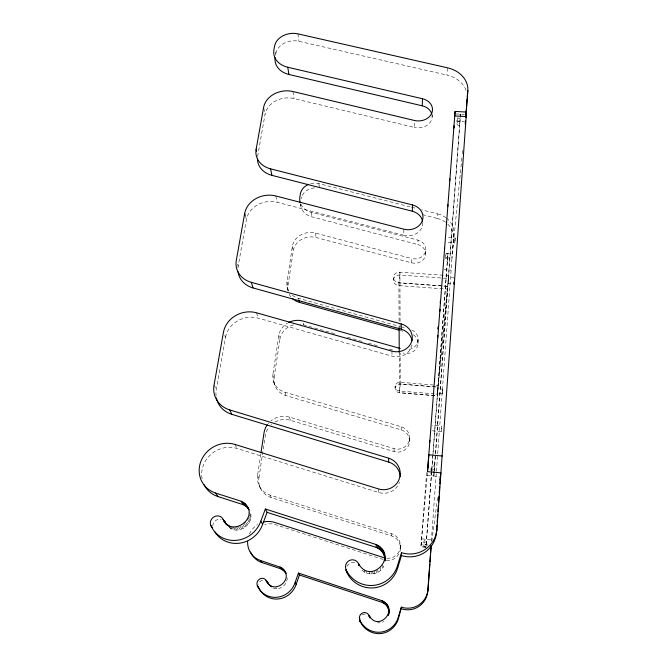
<?xml version="1.0" encoding="UTF-8"?>
<svg xmlns="http://www.w3.org/2000/svg" width="667" height="667" viewBox="0 0 667 667"><rect width="100%" height="100%" fill="white"/><g stroke="black" fill="none" stroke-linecap="round" stroke-linejoin="round"><path stroke-width="0.5" stroke-dasharray="3.33 2.5" d="M237.944 267.842A23.745 20.627 -13.9 0 1 238.169 266.15L246.415 219.601A23.178 19.718 -11.9 0 1 277.147 202.276L403.81 235.276L403.835 229.181M437.66 391.02L437.835 388.853L442.554 389.186L442.188 393.872L437.485 393.488L437.569 392.204M288.111 291.054A17.675 15.608 -10.6 0 1 287.944 285.985L293.288 250.709A17.367 15.074 -9.3 0 1 316.141 237.51L411.531 262.823L411.614 258.513A11.039 9.596 0.1 0 0 425.396 252.109A11.039 9.596 0.1 0 0 418.001 240.145L311.08 212.264A17.075 14.441 -7.9 0 1 300.8 204.102M257.595 156.503A22.411 18.493 -9.9 0 1 257.679 155.995L265.066 114.29A21.919 17.701 -8.8 0 1 294.064 98.583L414.315 127.397L414.449 120.477M454.552 277.964L448.466 277.53L448.149 281.241L447.991 283.583L454.069 284.025M409.621 441.187L409.696 438.136M411.531 262.823A10.947 9.538 0.1 0 0 425.196 256.462A10.947 9.538 0.1 0 0 417.859 244.564L418.001 240.145M432.216 430.815L441.246 431.591L441.662 426.08L432.641 425.313M287.169 577.772C287.602 584.859 279.665 590.895 273.028 587.969M417.992 343.438L418.142 339.661M437.844 388.803L437.76 390.087M425.654 253.96L425.863 249.591M432.166 116.808L432.266 114.799M229.231 527.547C239.403 535.701 255.336 522.978 249.908 511.222M425.946 547.274L420.952 546.79L421.444 540.12M445.464 222.194A22.094 19.068 1.3 0 0 437.494 218.501L437.794 213.907L421.661 209.797M466.075 90.353A27.897 22.37 0 0 0 446.932 75.088L447.407 67.792M431.341 541.07L451.984 258.187L444.947 257.695M446.465 218.092A22.278 19.185 1.2 0 1 453.827 233.617L451.934 258.187L461.872 157.921M453.827 233.617L452.359 253.844L445.314 253.335M426.638 472.553L420.977 546.573L425.988 547.057L447.64 257.387A2.226 1.934 3.1 0 1 445.564 255.311A2.226 1.934 3.1 0 1 447.932 253.535L438.127 385.393L400.183 382.274A4.711 4.377 0.9 0 0 395.089 386.251L395.114 387.969A4.694 4.361 0.9 0 0 399.383 392.713L437.269 395.831L447.807 286.343L398.891 282.783L399.933 272.153L400.075 323.954M431.691 471.586L425.988 547.057A2.535 2.476 41.3 0 1 423.62 544.28L423.837 542.071A2.56 2.501 40 0 1 426.547 539.803L426.305 542.029A2.535 2.476 41.3 0 0 423.62 544.28M431.774 470.56L432.925 455.069M433.008 454.044L437.477 394.164L435.376 393.964M434.092 471.869L433.783 476.021A3.31 3.177 16 0 1 430.774 473.378M434.167 470.835L447.54 289.153L398.908 285.618A6.011 5.311 -1 0 1 393.438 279.898L393.397 277.038A6.045 5.336 -1.1 0 1 399.933 272.169L448.591 275.646L437.919 387.093L400.192 384.017A4.694 4.361 0.9 0 0 395.114 387.977M434.275 471.202L460.522 114.19A2.826 2.284 1.4 0 0 457.996 115.224M428.197 545.031L421.16 544.397L427.43 472.319M400.233 384.05L399.425 392.746L437.31 395.873L437.969 387.127L400.233 384.05L400.15 352.968M437.61 391.629L437.719 390.662M437.669 391.271L437.485 393.488M442.388 391.662L442.196 393.83M442.354 391.404L442.554 389.186M448.249 280.657L447.991 283.583M448.207 280.457L448.466 277.53M454.919 240.52L455.152 237.969L447.065 237.419M454.986 240.479L454.752 243.03L445.664 242.404M445.564 255.303L445.197 259.646A2.209 1.918 3.1 0 1 447.54 257.887L447.932 253.535L447.249 261.714A2.209 1.918 3.1 0 1 445.231 260.147M460.522 114.19L459.563 125.738A2.793 2.268 1.5 0 1 456.937 123.32L457.537 116.341M437.269 395.831L437.427 394.13M430.915 470.635L431.099 468.726M462.281 153.785L462.69 149.65M425.938 547.015L426.171 544.831A2.56 2.501 40 0 1 423.837 542.079M431.807 541.404L437.777 496.373M441.246 431.591L441.662 426.08M386.285 560.272A12.556 12.49 48.4 0 0 400.15 550.634A12.556 12.49 48.4 0 0 391.654 535.926L271.236 497.607A19.493 18.501 -30.8 0 1 258.929 477.847L257.604 475.112L260.83 453.893M274.879 422.119A19.051 17.876 -22.9 0 1 290.395 420.285L394.114 451.609A11.948 11.389 2.6 0 0 409.088 444.172A11.948 11.389 2.6 0 0 401.192 429.882L285.985 395.598A18.501 17 -16.2 0 1 274.087 377.647L272.953 374.137L278.839 335.401A18.309 16.525 -13.2 0 1 287.46 323.128M288.686 290.937A17.826 15.708 -10.6 0 1 286.985 281.858L292.379 246.348A17.509 15.166 -9.3 0 1 315.433 233.075L411.614 258.513M258.929 477.847L265.299 435.743A19.051 17.876 -22.9 0 1 269.276 426.855M274.087 377.647L279.898 339.178L278.839 335.401M216.075 395.99A25.329 23.078 -23.2 0 1 216.283 389.661L225.546 337.369L223.47 332.224M275.513 55.336L275.838 53.527L275.196 49.858M361.989 570.235C368.284 576.68 380.282 574.329 383.742 566.025M382.516 622.178L383.683 621.611M262.481 580.34L261.956 580.448A5.203 4.944 -57.5 0 0 258.479 584.309M380.007 622.845L377.414 622.836M455.836 113.924L464.282 114.441M456.186 120.96L464.54 121.477M444.197 269.618L451.009 270.102M447.807 286.343L398.899 282.808A6.045 5.336 -1.1 0 1 393.397 277.055M434.342 393.88L399.375 390.995A4.711 4.377 0.9 0 1 395.089 386.251M427.188 475.429L439.445 476.53M421.544 538.861L431.432 539.811M275.838 53.527A17.484 13.665 -7.9 0 1 298.949 41.296L446.932 75.088M310.68 183.65A14.057 11.864 -8.1 0 1 318.843 183.592L410.572 206.97M411.581 207.229L415.616 208.254M422.361 214.632L437.494 218.501M300.55 204.169A16.942 14.357 -7.9 0 0 311.814 216.825L417.859 244.564M292.421 295.239A17.826 15.708 -10.6 0 0 298.583 298.341L399.933 326.513M400.934 326.797L405.953 328.189M399.942 330.382L402.926 331.207M303.227 324.762A18.151 16.408 -13.3 0 1 303.827 324.921L334.642 333.633M347.557 337.294L363.457 341.787M368.426 343.197L378.364 346.006M389.295 349.099L393.272 350.217M225.546 337.369A24.637 22.044 -18.3 0 1 258.237 318.142L392.046 356.153A15.483 14.107 -0.5 0 0 412.056 344.347M272.953 374.137A18.659 17.117 -16 0 0 284.951 392.229L401.192 426.738A12.056 11.481 2.4 0 1 409.163 441.145A12.056 11.481 2.4 0 1 394.055 448.641L289.395 417.092A19.226 18.017 -22.7 0 0 270.935 420.86M202.093 478.731A26.497 24.621 -34.3 0 1 211.105 454.235A26.497 24.621 -34.3 0 1 236.977 448.466L378.773 492.521A16.458 15.966 0.3 0 0 399.508 482.041M257.604 475.112A19.668 18.651 -30.4 0 0 270.018 495.031L391.562 533.658A12.673 12.606 43.7 0 1 400.142 548.491A12.673 12.606 43.7 0 1 386.135 558.212M383.158 559.463L275.679 524.729A20.268 19.343 -47.3 0 0 264.766 524.437M229.481 526.855L230.582 528.431M229.857 525.996L232.049 529.139M231.432 526.513L233.6 529.648M233.066 526.822L235.218 529.957M234.751 526.922L236.877 530.057M275.896 587.502L276.705 588.694M236.443 526.813L238.553 529.948M238.119 526.488L240.203 529.631M239.761 525.963L241.821 529.114M241.838 526.03L243.372 528.397M242.805 524.337L244.831 527.505M244.164 523.262L246.173 526.438M245.389 522.028L247.382 525.221M247.449 522.269L248.432 523.87M247.349 519.193L249.316 522.419M248.057 517.634L250.008 520.877M249.533 517.642L250.509 519.268M249.35 515.166L250.8 517.625M248.949 512.681L250.892 515.975M234.926 444.422L236.977 448.466M259.096 485.568L260.639 488.678M214.04 385.017L216.283 389.661M270.018 495.031L271.236 497.607M273.562 381.507L274.687 384.959M237.544 264.224L238.169 266.15M256.562 312.815L258.237 318.142M289.395 417.092L290.395 420.285M284.951 392.229L285.985 395.598M245.181 215.199L246.415 219.601M287.143 286.952L288.202 291.462M286.985 281.858L287.944 285.985M275.771 195.965L277.147 202.276M303.41 322.978L303.827 324.921M298.583 298.341L299.016 300.358M263.832 108.337L265.066 114.29M292.379 246.348L293.288 250.709M364.274 569.618L364.757 572.278M300.375 203.869L300.709 205.719M365.849 570.368L366.316 573.02M311.08 212.264L311.814 216.825M292.938 91.521L294.064 98.583M315.433 233.075L316.141 237.51M369.226 571.244L369.643 573.878M370.969 571.352L371.361 573.987M372.711 571.244L373.086 573.878M297.907 33.867L298.949 41.296M318.843 183.592L319.368 187.377M374.42 570.91L374.779 573.553M376.088 570.36L376.413 573.011M377.664 569.61L377.972 572.269M380.473 567.542L380.749 570.218M382.683 564.832L382.925 567.542M378.481 488.936L378.773 492.521M391.562 533.658L391.654 535.926M455.152 237.969L454.752 243.03M391.929 351.142L392.046 356.153M394.055 448.641L394.114 451.609M400.425 545.139L400.433 548.407M398.891 282.783L399.099 324.279M399.233 352.284L399.383 392.713M400.075 324.996L400.083 327.063M401.192 426.738L401.192 429.882M268.076 423.72A19.226 18.017 -22.7 0 1 268.509 423.203M411.822 329.99A11.522 10.472 0.7 0 1 417.901 341.512A11.522 10.472 0.7 0 1 407.22 349.783M249.408 534.025A20.46 19.51 -46.7 0 1 257.679 524.562M271.094 424.904A19.051 17.876 -22.9 0 1 271.594 424.454M290.854 296.798A17.675 15.608 -10.6 0 1 289.236 294.255M413.415 334.784A11.422 10.405 0.8 0 1 416.758 347.84A11.422 10.405 0.8 0 1 403.21 353.035M279.898 339.178A18.151 16.408 -13.3 0 1 294.372 324.662M300.108 324.262A18.151 16.408 -13.3 0 1 300.734 324.32M447.84 224.187A22.094 19.068 1.3 0 1 453.393 238.094M437.794 213.907A22.278 19.185 1.2 0 1 445.831 217.625M362.023 614.974A5.311 5.136 -89.3 0 1 365.875 614.182M301.15 198.716A13.949 11.798 -8.1 0 1 301.567 196.982M302.276 195.306A13.949 11.798 -8.1 0 1 315.474 187.844M422.711 222.47A14.624 12.548 -0.8 0 1 403.81 235.276M432.016 114.849A13.849 11.239 -1 0 1 414.315 127.397M393.438 279.898A6.011 5.311 -1 0 1 399.942 275.037L448.316 278.498L459.897 121.169A2.793 2.268 1.5 0 0 456.937 123.32M431.291 471.002A3.31 3.177 16 0 1 434.259 469.668L434.676 465.816A3.352 3.218 15.3 0 0 431.908 471.085M460.188 118.784A2.826 2.284 1.4 0 1 457.829 117.509M346.923 566.4A6.903 6.812 -72.2 0 1 356.053 563.248M212.756 526.196A6.828 6.37 -43.8 0 1 217.659 519.518L219.36 519.176A6.828 6.37 -43.8 0 1 221.069 519.276M434.1 473.186L433.783 476.021L434.1 473.186"/><path stroke-width="1" d="M359.838 618.342A5.311 5.136 -89.3 0 0 360.005 621.085L360.305 621.727A21.186 20.569 85.2 0 0 380.54 633.575A21.186 20.569 85.2 0 0 398.474 618.401L401.392 607.153A21.044 20.56 67.9 0 0 428.064 589.094L431.165 546.34M358.888 565.458L358.121 562.848A6.995 6.895 -70.1 0 0 345.806 569.001L346.857 572.528A27.48 27.289 -86.5 0 0 397.624 568.051L401.492 555.536L401.492 552.676A27.489 27.022 27.7 0 0 436.918 529.156L466.441 112.923L466.45 112.073L455.102 111.431L427.522 471.644L440.887 472.836L440.52 475.671M422.578 221.377A14.624 12.548 -0.8 0 0 412.339 211.239L412.464 204.944L270.552 168.851A22.661 18.618 -9.8 0 1 256.128 149.341L263.632 107.345A22.153 17.817 -8.8 0 1 292.938 91.521L414.449 120.477A13.999 11.314 -1.1 0 0 431.916 112.79A13.999 11.314 -1.1 0 0 422.494 98.749L287.76 67.242A21.469 16.75 -7.7 0 1 273.904 49.817L274.554 46.181A17.667 13.749 -7.8 0 1 297.907 33.867L447.407 67.792A28.197 22.52 -0.1 0 1 467.834 90.712L465.849 117.609M431.782 113.89A13.849 11.239 -1 0 0 422.278 105.828L422.494 98.749M455.102 111.431L454.861 114.791M431.007 546.148L430.949 547.757L431.266 545.498M436.535 531.266L436.968 525.079M437.185 521.986L437.694 514.766M437.919 511.672L438.352 505.486M438.569 502.393L439.011 496.206M439.228 493.113L439.661 486.927M439.878 483.833L440.32 477.647M465.899 115.358L466.416 108.154M466.558 106.095L467.067 98.891M401.392 608.771A20.852 20.36 68.5 0 0 427.805 590.879L429.748 564.024M429.898 561.956L430.423 554.727M430.574 552.66L431.14 546.048M454.21 281.674L454.069 284.025L454.285 281.883M427.747 468.167L427.906 466.091M429.731 442.238L429.89 440.162M434.417 381.032L434.576 378.956M437.752 337.469L437.911 335.393M439.736 311.531L439.895 309.455M444.43 250.142L444.589 248.074M446.415 224.287L446.573 222.211M447.757 206.703L447.916 204.627M449.733 180.84L449.892 178.773M453.935 126.021L453.777 128.089L453.91 126.021M438.069 328.948L438.244 326.863M440.228 302.985L440.395 300.909M438.136 328.881L438.311 326.822M439.595 311.372L439.77 309.313M427.522 471.644L428.848 454.819L442.313 456.003M467.242 96.84L467.834 90.712M465.241 123.812L465.549 120.71M466.158 114.507L466.45 112.073M401.392 607.153L398.449 616.875A21.377 20.777 85.3 0 1 380.332 632.191A21.377 20.777 85.3 0 1 359.838 620.26L360.247 621.752L359.588 619.585A5.361 5.186 -89 0 1 368.818 614.882C377.797 633.125 400.15 609.213 382.224 600.809L298.441 573.07L295.156 582.466A20.935 20.002 -56.5 0 1 270.469 596.823L268.042 596.065A20.935 20.002 -56.5 0 1 257.345 585.793L258.329 586.968M388.819 610.038L388.803 614.29L388.678 612.715M223.137 519.585L226.063 523.937L222.811 518.826A6.92 6.445 -43.3 0 0 217.017 515.916L215.291 516.266A6.92 6.445 -43.3 0 0 210.547 524.729L210.88 525.529A27.522 25.83 -41.2 0 0 224.679 538.786L227.872 539.753A27.522 25.83 -41.2 0 0 260.839 521.119L265.358 509.004L376.021 544.505C399.375 555.136 370.969 586.001 358.512 563.64M439.945 480.007L440.345 476.93M427.805 590.879L428.064 589.094M436.577 531.507L436.918 529.156M260.98 452.885L264.057 432.675A19.226 18.017 -22.7 0 1 267.259 424.787M412.464 204.944A14.782 12.648 -0.9 0 1 422.336 220.71A14.782 12.648 -0.9 0 1 403.835 229.181L275.771 195.965A23.437 19.868 -11.8 0 0 244.681 213.432L236.301 260.372A24.012 20.802 -13.8 0 0 251.334 282.341L253.043 287.936L401.226 329.198A15.483 14.107 -0.5 0 1 412.006 340.662M397.624 568.051L397.574 565.341L401.492 552.676M257.345 585.793L258.738 587.602A20.735 19.818 -57.2 0 0 269.335 597.774L271.736 598.524A20.735 19.818 -57.2 0 0 296.181 584.3L299.433 574.987L298.441 573.07M214.716 531.591A27.172 25.538 -41.7 0 0 226.955 541.787L230.098 542.746A27.172 25.538 -41.7 0 0 262.631 524.329L267.083 512.348L265.358 509.004M369.426 617.033L369.168 615.466L369.426 617.033L369.143 616.433M346.857 572.528L346.206 569.843A6.903 6.812 -72.2 0 0 346.532 571.661L346.932 572.486M257.404 585.768L257.128 585.142A5.253 4.986 -57 0 1 260.597 578.589L261.906 578.322A5.253 4.986 -57 0 1 266.333 580.59L268.409 583.917L266.65 581.149M210.805 525.563L212.631 527.931M454.777 115.933L466.216 116.583M275.121 57.595A21.252 16.65 -7.7 0 0 288.919 74.462L422.278 105.828M257.437 159.021A22.411 18.493 -9.9 0 0 271.961 175.363L412.339 211.239M251.334 282.341L401.226 323.929A15.675 14.24 -0.6 0 1 411.589 341.737A15.675 14.24 -0.6 0 1 391.929 351.142L256.562 312.815A24.929 22.244 -18.2 0 0 223.47 332.224L214.04 385.017A25.638 23.312 -22.9 0 0 229.723 409.93L231.799 414.324L388.711 462.073A16.458 15.966 0.3 0 1 400.225 476.521M292.338 298.416A17.675 15.608 -10.6 0 0 299.458 302.368L398.949 330.098M400.217 348.474L302.985 321.044A18.309 16.525 -13.2 0 0 288.586 322.511M229.723 409.93L388.553 458.154A16.667 16.141 0 0 1 399.458 478.431A16.667 16.141 0 0 1 378.481 488.936L234.926 444.422A26.83 24.887 -33.9 0 0 201 461.08A26.83 24.887 -33.9 0 0 215.641 493.063L217.984 496.573L243.205 504.677L246.006 506.236L248.291 508.471L245.248 503.877L241.179 501.251L215.641 493.063M267.083 512.348L376.355 547.457C381.749 549.533 385.368 555.261 384.992 561.022L384.776 558.229M247.632 541.371A20.46 19.51 -46.7 0 0 260.514 560.505L281.14 567.517L283.967 569.96L285.801 572.945L283.967 569.96M250.534 552.026A20.268 19.343 -47.3 0 0 261.856 562.531L281.182 568.934L285.092 571.911M299.433 574.987L382.416 602.484C386.11 603.968 388.694 607.679 388.944 611.639M223.795 520.735C232.65 536.46 257.579 518.893 246.323 505.086M267.108 582.083C273.52 593.73 291.729 581.807 284.676 571.01M223.22 519.543L225.488 522.761M225.78 523.312L226.897 524.904M266.592 581.182L267.951 582.991L267.634 582.441A5.203 4.944 -57.5 0 0 265.766 580.699M268.643 584.084L269.501 585.293M224.704 522.094L225.83 523.687M227.005 524.379L228.122 525.963M269.593 584.917L270.443 586.126M228.372 525.279L229.481 526.855M270.635 585.618L271.486 586.818M260.514 560.505L261.856 562.531M241.179 501.251L243.205 504.677M280.015 566.967L281.182 568.934M242.655 501.951L244.664 505.369M281.14 567.517L282.299 569.476M244.014 502.835L246.006 506.236M282.191 568.201L283.333 570.16M245.248 503.877L247.224 507.279M283.133 569.026L284.267 570.977M247.24 506.42L249.191 509.788M285.243 572.136L285.993 573.42M260.839 521.119L262.631 524.329M295.156 582.466L296.181 584.3M369.485 617.008L369.993 617.959L369.685 616.425M225.413 522.795L225.087 522.053A6.828 6.37 -43.8 0 0 224.029 520.769M244.681 213.432L245.181 215.199M256.128 149.341L256.57 151.242M270.552 168.851L271.961 175.363M299.016 300.358L299.458 302.368M358.588 563.607L358.963 565.424M287.76 67.242L288.919 74.462M376.021 544.505L376.355 547.457M382.224 600.809L382.416 602.484M377.589 545.239L377.897 548.182M383.408 601.376L383.583 603.051M379.048 546.165L379.34 549.099M384.509 602.093L384.676 603.76M380.39 547.265L380.657 550.183M385.518 602.943L385.668 604.602M381.582 548.524L381.832 551.434M386.418 603.918L386.56 605.561M382.6 549.925L382.85 552.818M387.185 604.994L387.327 606.637M383.45 551.442L383.675 554.319M387.827 606.17L387.952 607.795M388.361 614.024L388.486 615.574M388.311 607.412L388.436 609.029M384.534 554.744L384.751 557.579M388.644 608.713L388.769 610.313M388.828 611.381L388.953 612.965M384.092 553.06L384.317 555.919M384.767 556.478L384.976 559.296M388.553 458.154L388.711 462.073M398.449 616.875L398.474 618.401M399.108 327.389L399.233 352.284M401.226 323.929L401.226 329.198M434.2 472.244A3.352 3.218 15.3 0 1 433.35 472.053M263.473 522.086A20.46 19.51 -46.7 0 1 274.487 522.378L383.975 557.72A12.673 12.606 43.7 0 0 385.042 558.012M300.25 202.618A17.075 14.441 -7.9 0 1 299.858 197.182L300.333 194.047A14.057 11.864 -8.1 0 1 308.721 184.3M436.46 532.291A27.139 26.697 29.8 0 1 401.492 555.536M217.984 496.573A26.497 24.621 -34.3 0 1 204.044 484.642M231.799 414.324A25.329 23.078 -23.2 0 1 216.658 399.083M216.508 398.474A25.329 23.078 -23.2 0 1 216.375 397.857M253.043 287.936A23.745 20.627 -13.9 0 1 238.036 271.769M397.574 565.341A27.806 27.647 -84.3 0 1 346.131 569.876"/></g></svg>
